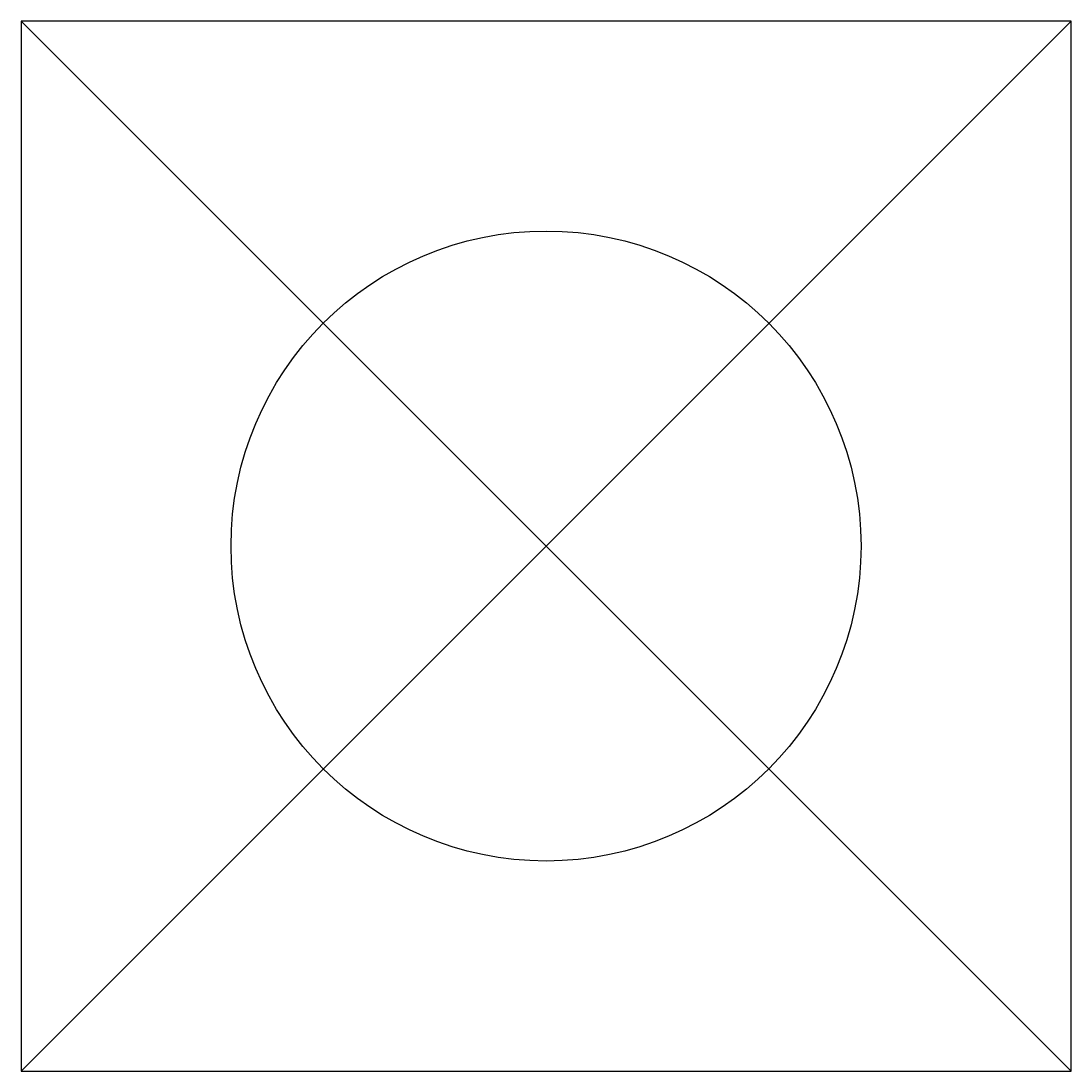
# Model space of a CAD drawing. Header units: millimetres. Extents: x 8000 to 10000, y 0 to 2000.
import ezdxf

# ---------------------------------------------------------------- set-up
doc = ezdxf.new("R2010")
doc.units = ezdxf.units.MM

# ---------------------------------------------------------------- blocks, each defined once
blk = doc.blocks.new('source')
for p, q in [((0, 0), (2000, 2000)), ((0, 2000), (2000, 0))]:
    blk.add_line(p, q)
blk.add_lwpolyline([(0, 0), (2000, 0), (2000, 2000), (0, 2000), (0, 0)])
blk.add_circle((1000, 1000), 600)

msp = doc.modelspace()

# ---------------------------------------------------------------- block references
msp.add_blockref('source', (8000, 0))

doc.saveas('drawing.dxf')
